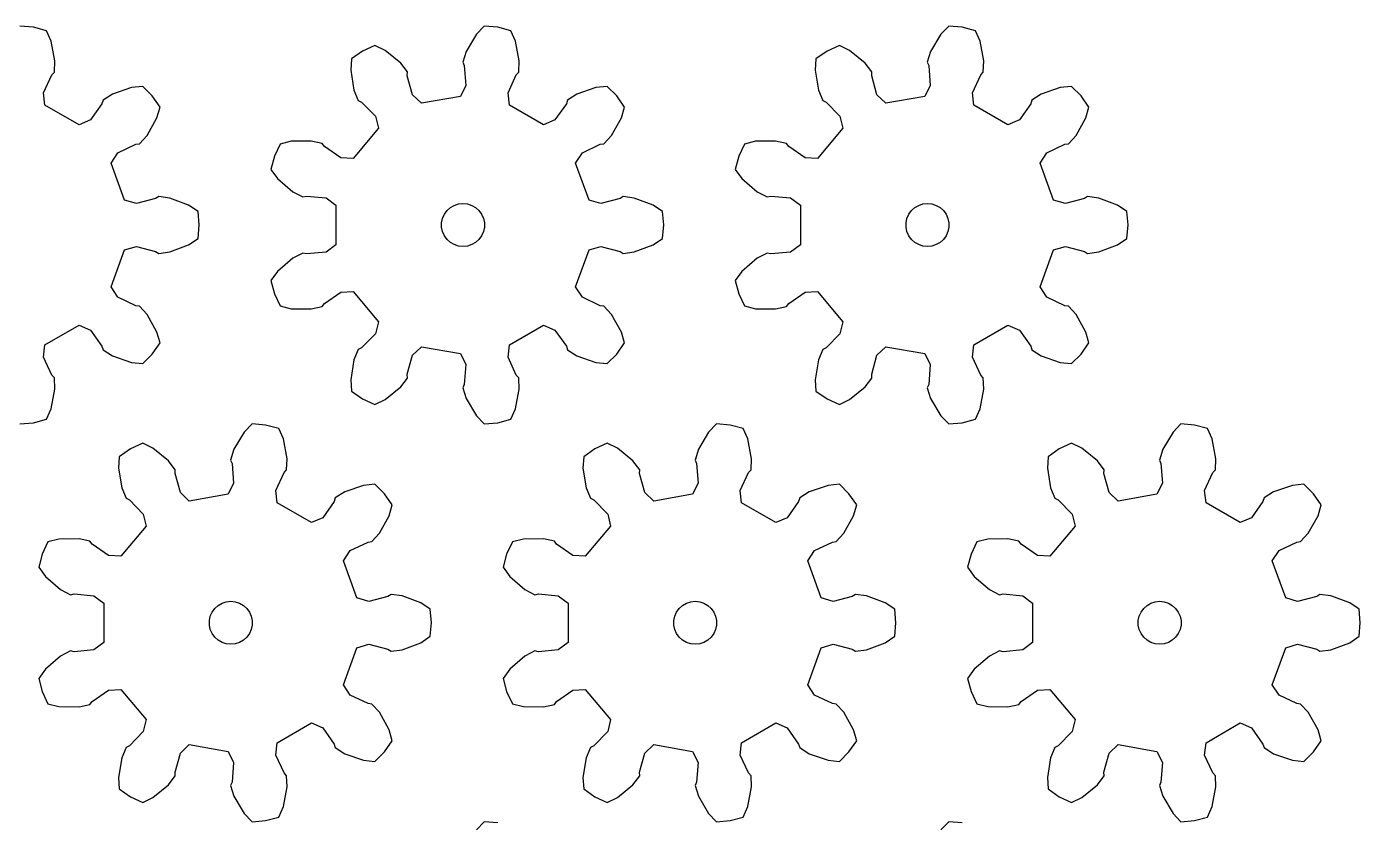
# Model space of a CAD drawing. Extents: x 0 to 189, y 0 to 222.
# Drawn here: x 96.4 to 189.5, y 55.5 to 111 of the extents above; entities that cross this region are included whole.
import ezdxf

# ---------------------------------------------------------------- set-up
doc = ezdxf.new("R2010")
doc.units = 0

msp = doc.modelspace()

# ---------------------------------------------------------------- linework, layer by layer
for p, q in [((96.867, 110.92), (95.924, 111.003)), ((97.782, 110.675), (96.867, 110.92)), ((128.336, 111.003), (127.785, 110.433)), ((129.279, 110.92), (128.336, 111.003)), ((130.193, 110.675), (129.279, 110.92)), ((160.747, 111.003), (160.196, 110.433)), ((161.691, 110.92), (160.747, 111.003)), ((162.605, 110.675), (161.691, 110.92)), ((98.105, 109.952), (97.782, 110.675)), ((98.365, 108.575), (98.105, 109.952)), ((127.785, 110.433), (127.069, 109.229)), ((130.516, 109.952), (130.193, 110.675)), ((130.777, 108.575), (130.516, 109.952)), ((160.196, 110.433), (159.481, 109.229)), ((162.928, 109.952), (162.605, 110.675)), ((163.189, 108.575), (162.928, 109.952)), ((119.844, 109.257), (119.069, 108.714)), ((120.702, 109.657), (119.844, 109.257)), ((121.415, 109.31), (120.702, 109.657)), ((122.499, 108.423), (121.415, 109.31)), ((127.069, 109.229), (126.836, 108.484)), ((152.256, 109.257), (151.48, 108.714)), ((153.114, 109.657), (152.256, 109.257)), ((153.826, 109.31), (153.114, 109.657)), ((154.911, 108.423), (153.826, 109.31)), ((159.481, 109.229), (159.247, 108.484)), ((98.33, 107.795), (98.365, 108.575)), ((119.069, 108.714), (119.012, 107.923)), ((122.973, 107.803), (122.499, 108.423)), ((126.836, 108.484), (126.936, 108.243)), ((126.936, 108.243), (127.048, 106.867)), ((130.742, 107.795), (130.777, 108.575)), ((151.48, 108.714), (151.424, 107.923)), ((155.385, 107.803), (154.911, 108.423)), ((159.247, 108.484), (159.348, 108.243)), ((159.348, 108.243), (159.46, 106.867)), ((163.153, 107.795), (163.189, 108.575)), ((97.577, 106.348), (98.153, 107.603)), ((98.153, 107.603), (98.33, 107.795)), ((119.012, 107.923), (119.238, 106.541)), ((122.961, 107.542), (122.973, 107.803)), ((123.327, 106.21), (122.961, 107.542)), ((129.988, 106.348), (130.565, 107.603)), ((130.565, 107.603), (130.742, 107.795)), ((151.424, 107.923), (151.65, 106.541)), ((155.373, 107.542), (155.385, 107.803)), ((155.738, 106.21), (155.373, 107.542)), ((162.4, 106.348), (162.976, 107.603)), ((162.976, 107.603), (163.153, 107.795)), ((97.675, 105.491), (97.577, 106.348)), ((102.384, 106.255), (101.726, 105.834)), ((103.706, 106.718), (102.384, 106.255)), ((104.495, 106.8), (103.706, 106.718)), ((105.164, 106.13), (104.495, 106.8)), ((105.707, 105.355), (105.164, 106.13)), ((119.238, 106.541), (119.539, 105.82)), ((123.953, 105.617), (123.327, 106.21)), ((127.048, 106.867), (126.663, 106.095)), ((130.087, 105.491), (129.988, 106.348)), ((134.796, 106.255), (134.138, 105.834)), ((136.118, 106.718), (134.796, 106.255)), ((136.906, 106.8), (136.118, 106.718)), ((137.576, 106.13), (136.906, 106.8)), ((138.119, 105.355), (137.576, 106.13)), ((151.65, 106.541), (151.95, 105.82)), ((156.365, 105.617), (155.738, 106.21)), ((159.46, 106.867), (159.074, 106.095)), ((162.498, 105.491), (162.4, 106.348)), ((167.208, 106.255), (166.55, 105.834)), ((168.53, 106.718), (167.208, 106.255)), ((169.318, 106.8), (168.53, 106.718)), ((169.987, 106.13), (169.318, 106.8)), ((170.53, 105.355), (169.987, 106.13)), ((100.058, 104.115), (97.675, 105.491)), ((101.648, 105.585), (100.85, 104.459)), ((101.726, 105.834), (101.648, 105.585)), ((105.489, 104.593), (105.707, 105.355)), ((119.539, 105.82), (119.77, 105.7)), ((119.77, 105.7), (120.741, 104.718)), ((126.663, 106.095), (123.953, 105.617)), ((132.47, 104.115), (130.087, 105.491)), ((134.06, 105.585), (133.261, 104.459)), ((134.138, 105.834), (134.06, 105.585)), ((137.901, 104.593), (138.119, 105.355)), ((151.95, 105.82), (152.182, 105.7)), ((152.182, 105.7), (153.153, 104.718)), ((159.074, 106.095), (156.365, 105.617)), ((164.881, 104.115), (162.498, 105.491)), ((166.472, 105.585), (165.673, 104.459)), ((166.55, 105.834), (166.472, 105.585)), ((170.313, 104.593), (170.53, 105.355)), ((100.85, 104.459), (100.058, 104.115)), ((104.804, 103.371), (105.489, 104.593)), ((120.741, 104.718), (120.942, 103.878)), ((133.261, 104.459), (132.47, 104.115)), ((137.216, 103.371), (137.901, 104.593)), ((153.153, 104.718), (153.354, 103.878)), ((165.673, 104.459), (164.881, 104.115)), ((169.628, 103.371), (170.313, 104.593)), ((104.276, 102.796), (104.804, 103.371)), ((120.942, 103.878), (119.173, 101.771)), ((136.687, 102.796), (137.216, 103.371)), ((153.354, 103.878), (151.585, 101.771)), ((169.099, 102.796), (169.628, 103.371)), ((102.769, 102.172), (104.017, 102.762)), ((104.017, 102.762), (104.276, 102.796)), ((114.086, 102.776), (113.686, 101.918)), ((114.855, 102.968), (114.086, 102.776)), ((116.255, 102.986), (114.855, 102.968)), ((117.018, 102.816), (116.255, 102.986)), ((117.176, 102.608), (117.018, 102.816)), ((118.312, 101.823), (117.176, 102.608)), ((135.18, 102.172), (136.428, 102.762)), ((136.428, 102.762), (136.687, 102.796)), ((146.498, 102.776), (146.098, 101.918)), ((147.266, 102.968), (146.498, 102.776)), ((148.667, 102.986), (147.266, 102.968)), ((149.429, 102.816), (148.667, 102.986)), ((149.588, 102.608), (149.429, 102.816)), ((150.724, 101.823), (149.588, 102.608)), ((167.592, 102.172), (168.84, 102.762)), ((168.84, 102.762), (169.099, 102.796)), ((102.293, 101.452), (102.769, 102.172)), ((103.234, 98.866), (102.293, 101.452)), ((113.686, 101.918), (113.441, 101.003)), ((119.173, 101.771), (118.312, 101.823)), ((134.705, 101.452), (135.18, 102.172)), ((135.646, 98.866), (134.705, 101.452)), ((146.098, 101.918), (145.852, 101.003)), ((151.585, 101.771), (150.724, 101.823)), ((167.116, 101.452), (167.592, 102.172)), ((168.057, 98.866), (167.116, 101.452)), ((113.441, 101.003), (113.906, 100.362)), ((145.852, 101.003), (146.318, 100.362)), ((113.906, 100.362), (114.968, 99.448)), ((146.318, 100.362), (147.379, 99.448)), ((104.061, 98.62), (103.234, 98.866)), ((105.397, 98.97), (104.061, 98.62)), ((105.617, 99.111), (105.397, 98.97)), ((106.392, 99.01), (105.617, 99.111)), ((107.702, 98.515), (106.392, 99.01)), ((114.968, 99.448), (115.661, 99.088)), ((115.661, 99.088), (115.916, 99.145)), ((115.916, 99.145), (117.291, 99.017)), ((117.291, 99.017), (117.984, 98.503)), ((136.473, 98.62), (135.646, 98.866)), ((137.809, 98.97), (136.473, 98.62)), ((138.029, 99.111), (137.809, 98.97)), ((138.803, 99.01), (138.029, 99.111)), ((140.113, 98.515), (138.803, 99.01)), ((147.379, 99.448), (148.073, 99.088)), ((148.073, 99.088), (148.328, 99.145)), ((148.328, 99.145), (149.702, 99.017)), ((149.702, 99.017), (150.396, 98.503)), ((168.884, 98.62), (168.057, 98.866)), ((170.22, 98.97), (168.884, 98.62)), ((170.44, 99.111), (170.22, 98.97)), ((171.215, 99.01), (170.44, 99.111)), ((172.525, 98.515), (171.215, 99.01)), ((108.358, 98.071), (107.702, 98.515)), ((108.441, 97.128), (108.358, 98.071)), ((117.984, 98.503), (117.984, 95.752)), ((125.42, 97.591), (125.548, 97.878)), ((125.548, 97.878), (125.732, 98.131)), ((125.732, 98.131), (125.965, 98.341)), ((125.965, 98.341), (126.237, 98.498)), ((126.237, 98.498), (126.535, 98.595)), ((126.535, 98.595), (126.847, 98.628)), ((126.847, 98.628), (127.159, 98.595)), ((127.159, 98.595), (127.457, 98.498)), ((127.457, 98.498), (127.729, 98.341)), ((127.729, 98.341), (127.962, 98.131)), ((127.962, 98.131), (128.146, 97.878)), ((128.146, 97.878), (128.273, 97.591)), ((140.77, 98.071), (140.113, 98.515)), ((140.852, 97.128), (140.77, 98.071)), ((150.396, 98.503), (150.396, 95.752)), ((157.832, 97.591), (157.959, 97.878)), ((157.959, 97.878), (158.144, 98.131)), ((158.144, 98.131), (158.377, 98.341)), ((158.377, 98.341), (158.648, 98.498)), ((158.648, 98.498), (158.947, 98.595)), ((158.947, 98.595), (159.259, 98.628)), ((159.259, 98.628), (159.57, 98.595)), ((159.57, 98.595), (159.869, 98.498)), ((159.869, 98.498), (160.14, 98.341)), ((160.14, 98.341), (160.373, 98.131)), ((160.373, 98.131), (160.558, 97.878)), ((160.558, 97.878), (160.685, 97.591)), ((173.182, 98.071), (172.525, 98.515)), ((173.264, 97.128), (173.182, 98.071)), ((108.358, 96.184), (108.441, 97.128)), ((125.355, 97.284), (125.42, 97.591)), ((125.355, 96.971), (125.355, 97.284)), ((125.42, 96.664), (125.355, 96.971)), ((128.273, 97.591), (128.339, 97.284)), ((128.339, 96.971), (128.273, 96.664)), ((128.339, 97.284), (128.339, 96.971)), ((140.77, 96.184), (140.852, 97.128)), ((157.767, 97.284), (157.832, 97.591)), ((157.767, 96.971), (157.767, 97.284)), ((157.832, 96.664), (157.767, 96.971)), ((160.685, 97.591), (160.75, 97.284)), ((160.75, 96.971), (160.685, 96.664)), ((160.75, 97.284), (160.75, 96.971)), ((173.182, 96.184), (173.264, 97.128)), ((107.702, 95.741), (108.358, 96.184)), ((125.548, 96.378), (125.42, 96.664)), ((125.732, 96.124), (125.548, 96.378)), ((125.965, 95.914), (125.732, 96.124)), ((126.237, 95.757), (125.965, 95.914)), ((127.729, 95.914), (127.457, 95.757)), ((127.962, 96.124), (127.729, 95.914)), ((128.146, 96.378), (127.962, 96.124)), ((128.273, 96.664), (128.146, 96.378)), ((140.113, 95.741), (140.77, 96.184)), ((157.959, 96.378), (157.832, 96.664)), ((158.144, 96.124), (157.959, 96.378)), ((158.377, 95.914), (158.144, 96.124)), ((158.648, 95.757), (158.377, 95.914)), ((160.14, 95.914), (159.869, 95.757)), ((160.373, 96.124), (160.14, 95.914)), ((160.558, 96.378), (160.373, 96.124)), ((160.685, 96.664), (160.558, 96.378)), ((172.525, 95.741), (173.182, 96.184)), ((102.293, 92.804), (103.234, 95.389)), ((103.234, 95.389), (104.061, 95.635)), ((104.061, 95.635), (105.397, 95.285)), ((105.397, 95.285), (105.617, 95.144)), ((105.617, 95.144), (106.392, 95.245)), ((106.392, 95.245), (107.702, 95.741)), ((115.661, 95.167), (114.968, 94.807)), ((115.916, 95.11), (115.661, 95.167)), ((117.291, 95.238), (115.916, 95.11)), ((117.984, 95.752), (117.291, 95.238)), ((126.535, 95.66), (126.237, 95.757)), ((126.847, 95.628), (126.535, 95.66)), ((127.159, 95.66), (126.847, 95.628)), ((127.457, 95.757), (127.159, 95.66)), ((134.705, 92.804), (135.646, 95.389)), ((135.646, 95.389), (136.473, 95.635)), ((136.473, 95.635), (137.809, 95.285)), ((137.809, 95.285), (138.029, 95.144)), ((138.029, 95.144), (138.803, 95.245)), ((138.803, 95.245), (140.113, 95.741)), ((148.073, 95.167), (147.379, 94.807)), ((148.328, 95.11), (148.073, 95.167)), ((149.702, 95.238), (148.328, 95.11)), ((150.396, 95.752), (149.702, 95.238)), ((158.947, 95.66), (158.648, 95.757)), ((159.259, 95.628), (158.947, 95.66)), ((159.57, 95.66), (159.259, 95.628)), ((159.869, 95.757), (159.57, 95.66)), ((167.116, 92.804), (168.057, 95.389)), ((168.057, 95.389), (168.884, 95.635)), ((168.884, 95.635), (170.22, 95.285)), ((170.22, 95.285), (170.44, 95.144)), ((170.44, 95.144), (171.215, 95.245)), ((171.215, 95.245), (172.525, 95.741)), ((114.968, 94.807), (113.906, 93.894)), ((147.379, 94.807), (146.318, 93.894)), ((113.906, 93.894), (113.441, 93.252)), ((113.441, 93.252), (113.686, 92.337)), ((146.318, 93.894), (145.852, 93.252)), ((145.852, 93.252), (146.098, 92.337)), ((102.769, 92.084), (102.293, 92.804)), ((113.686, 92.337), (114.086, 91.479)), ((117.176, 91.647), (118.312, 92.433)), ((118.312, 92.433), (119.173, 92.485)), ((119.173, 92.485), (120.942, 90.377)), ((135.18, 92.084), (134.705, 92.804)), ((146.098, 92.337), (146.498, 91.479)), ((149.588, 91.647), (150.724, 92.433)), ((150.724, 92.433), (151.585, 92.485)), ((151.585, 92.485), (153.354, 90.377)), ((167.592, 92.084), (167.116, 92.804)), ((104.017, 91.493), (102.769, 92.084)), ((104.276, 91.459), (104.017, 91.493)), ((104.804, 90.884), (104.276, 91.459)), ((114.086, 91.479), (114.855, 91.287)), ((114.855, 91.287), (116.255, 91.269)), ((116.255, 91.269), (117.018, 91.44)), ((117.018, 91.44), (117.176, 91.647)), ((136.428, 91.493), (135.18, 92.084)), ((136.687, 91.459), (136.428, 91.493)), ((137.216, 90.884), (136.687, 91.459)), ((146.498, 91.479), (147.266, 91.287)), ((147.266, 91.287), (148.667, 91.269)), ((148.667, 91.269), (149.429, 91.44)), ((149.429, 91.44), (149.588, 91.647)), ((168.84, 91.493), (167.592, 92.084)), ((169.099, 91.459), (168.84, 91.493)), ((169.628, 90.884), (169.099, 91.459)), ((105.489, 89.663), (104.804, 90.884)), ((120.942, 90.377), (120.741, 89.538)), ((137.901, 89.663), (137.216, 90.884)), ((153.354, 90.377), (153.153, 89.538)), ((170.313, 89.663), (169.628, 90.884)), ((97.675, 88.764), (100.058, 90.14)), ((100.058, 90.14), (100.85, 89.797)), ((100.85, 89.797), (101.648, 88.67)), ((105.707, 88.9), (105.489, 89.663)), ((120.741, 89.538), (119.77, 88.556)), ((130.087, 88.764), (132.47, 90.14)), ((132.47, 90.14), (133.261, 89.797)), ((133.261, 89.797), (134.06, 88.67)), ((138.119, 88.9), (137.901, 89.663)), ((153.153, 89.538), (152.182, 88.556)), ((162.498, 88.764), (164.881, 90.14)), ((164.881, 90.14), (165.673, 89.797)), ((165.673, 89.797), (166.472, 88.67)), ((170.53, 88.9), (170.313, 89.663)), ((97.577, 87.907), (97.675, 88.764)), ((101.648, 88.67), (101.726, 88.421)), ((101.726, 88.421), (102.384, 88)), ((105.164, 88.125), (105.707, 88.9)), ((119.539, 88.435), (119.238, 87.714)), ((119.77, 88.556), (119.539, 88.435)), ((123.327, 88.045), (123.953, 88.638)), ((123.953, 88.638), (126.663, 88.161)), ((129.988, 87.907), (130.087, 88.764)), ((134.06, 88.67), (134.138, 88.421)), ((134.138, 88.421), (134.796, 88)), ((137.576, 88.125), (138.119, 88.9)), ((151.95, 88.435), (151.65, 87.714)), ((152.182, 88.556), (151.95, 88.435)), ((155.738, 88.045), (156.365, 88.638)), ((156.365, 88.638), (159.074, 88.161)), ((162.4, 87.907), (162.498, 88.764)), ((166.472, 88.67), (166.55, 88.421)), ((166.55, 88.421), (167.208, 88)), ((169.987, 88.125), (170.53, 88.9)), ((98.153, 86.652), (97.577, 87.907)), ((102.384, 88), (103.706, 87.538)), ((103.706, 87.538), (104.495, 87.456)), ((104.495, 87.456), (105.164, 88.125)), ((119.238, 87.714), (119.012, 86.332)), ((122.961, 86.713), (123.327, 88.045)), ((126.663, 88.161), (127.048, 87.389)), ((130.565, 86.652), (129.988, 87.907)), ((134.796, 88), (136.118, 87.538)), ((136.118, 87.538), (136.906, 87.456)), ((136.906, 87.456), (137.576, 88.125)), ((151.65, 87.714), (151.424, 86.332)), ((155.373, 86.713), (155.738, 88.045)), ((159.074, 88.161), (159.46, 87.389)), ((162.976, 86.652), (162.4, 87.907)), ((167.208, 88), (168.53, 87.538)), ((168.53, 87.538), (169.318, 87.456)), ((169.318, 87.456), (169.987, 88.125)), ((98.33, 86.46), (98.153, 86.652)), ((122.973, 86.452), (122.961, 86.713)), ((127.048, 87.389), (126.936, 86.012)), ((130.742, 86.46), (130.565, 86.652)), ((155.385, 86.452), (155.373, 86.713)), ((159.46, 87.389), (159.348, 86.012)), ((163.153, 86.46), (162.976, 86.652)), ((98.105, 84.304), (98.365, 85.68)), ((98.365, 85.68), (98.33, 86.46)), ((119.012, 86.332), (119.069, 85.541)), ((121.415, 84.945), (122.499, 85.832)), ((122.499, 85.832), (122.973, 86.452)), ((126.936, 86.012), (126.836, 85.771)), ((126.836, 85.771), (127.069, 85.026)), ((130.516, 84.304), (130.777, 85.68)), ((130.777, 85.68), (130.742, 86.46)), ((151.424, 86.332), (151.48, 85.541)), ((153.826, 84.945), (154.911, 85.832)), ((154.911, 85.832), (155.385, 86.452)), ((159.348, 86.012), (159.247, 85.771)), ((159.247, 85.771), (159.481, 85.026)), ((162.928, 84.304), (163.189, 85.68)), ((163.189, 85.68), (163.153, 86.46)), ((119.069, 85.541), (119.844, 84.998)), ((119.844, 84.998), (120.702, 84.598)), ((120.702, 84.598), (121.415, 84.945)), ((127.069, 85.026), (127.785, 83.822)), ((151.48, 85.541), (152.256, 84.998)), ((152.256, 84.998), (153.114, 84.598)), ((153.114, 84.598), (153.826, 84.945)), ((159.481, 85.026), (160.196, 83.822)), ((97.782, 83.58), (98.105, 84.304)), ((127.785, 83.822), (128.336, 83.252)), ((130.193, 83.58), (130.516, 84.304)), ((160.196, 83.822), (160.747, 83.252)), ((162.605, 83.58), (162.928, 84.304)), ((95.924, 83.252), (96.867, 83.335)), ((96.867, 83.335), (97.782, 83.58)), ((112.13, 83.252), (111.579, 82.683)), ((113.073, 83.17), (112.13, 83.252)), ((113.988, 82.925), (113.073, 83.17)), ((114.311, 82.201), (113.988, 82.925)), ((128.336, 83.252), (129.279, 83.335)), ((129.279, 83.335), (130.193, 83.58)), ((144.542, 83.252), (143.99, 82.683)), ((145.485, 83.17), (144.542, 83.252)), ((146.399, 82.925), (145.485, 83.17)), ((146.722, 82.201), (146.399, 82.925)), ((160.747, 83.252), (161.691, 83.335)), ((161.691, 83.335), (162.605, 83.58)), ((176.953, 83.252), (176.402, 82.683)), ((177.896, 83.17), (176.953, 83.252)), ((178.811, 82.925), (177.896, 83.17)), ((179.134, 82.201), (178.811, 82.925)), ((104.496, 81.906), (103.638, 81.506)), ((105.209, 81.559), (104.496, 81.906)), ((111.579, 82.683), (110.863, 81.479)), ((114.571, 80.825), (114.311, 82.201)), ((136.908, 81.906), (136.05, 81.506)), ((137.621, 81.559), (136.908, 81.906)), ((143.99, 82.683), (143.275, 81.479)), ((146.983, 80.825), (146.722, 82.201)), ((169.32, 81.906), (168.462, 81.506)), ((170.032, 81.559), (169.32, 81.906)), ((176.402, 82.683), (175.687, 81.479)), ((179.395, 80.825), (179.134, 82.201)), ((103.638, 81.506), (102.863, 80.963)), ((106.293, 80.673), (105.209, 81.559)), ((110.863, 81.479), (110.63, 80.733)), ((136.05, 81.506), (135.274, 80.963)), ((138.705, 80.673), (137.621, 81.559)), ((143.275, 81.479), (143.041, 80.733)), ((168.462, 81.506), (167.686, 80.963)), ((171.117, 80.673), (170.032, 81.559)), ((175.687, 81.479), (175.453, 80.733)), ((102.863, 80.963), (102.807, 80.172)), ((102.807, 80.172), (103.032, 78.79)), ((106.768, 80.052), (106.293, 80.673)), ((106.756, 79.791), (106.768, 80.052)), ((110.63, 80.733), (110.73, 80.492)), ((110.73, 80.492), (110.842, 79.116)), ((114.359, 79.852), (114.536, 80.044)), ((114.536, 80.044), (114.571, 80.825)), ((135.274, 80.963), (135.218, 80.172)), ((135.218, 80.172), (135.444, 78.79)), ((139.179, 80.052), (138.705, 80.673)), ((139.167, 79.791), (139.179, 80.052)), ((143.041, 80.733), (143.142, 80.492)), ((143.142, 80.492), (143.254, 79.116)), ((146.771, 79.852), (146.947, 80.044)), ((146.947, 80.044), (146.983, 80.825)), ((167.686, 80.963), (167.63, 80.172)), ((167.63, 80.172), (167.856, 78.79)), ((171.591, 80.052), (171.117, 80.673)), ((171.579, 79.791), (171.591, 80.052)), ((175.453, 80.733), (175.553, 80.492)), ((175.553, 80.492), (175.666, 79.116)), ((179.182, 79.852), (179.359, 80.044)), ((179.359, 80.044), (179.395, 80.825)), ((107.121, 78.46), (106.756, 79.791)), ((110.842, 79.116), (110.457, 78.344)), ((113.783, 78.597), (114.359, 79.852)), ((139.532, 78.46), (139.167, 79.791)), ((143.254, 79.116), (142.869, 78.344)), ((146.194, 78.597), (146.771, 79.852)), ((171.944, 78.46), (171.579, 79.791)), ((175.666, 79.116), (175.28, 78.344)), ((178.606, 78.597), (179.182, 79.852)), ((103.032, 78.79), (103.333, 78.069)), ((107.747, 77.866), (107.121, 78.46)), ((110.457, 78.344), (107.747, 77.866)), ((113.881, 77.74), (113.783, 78.597)), ((118.59, 78.504), (117.932, 78.084)), ((119.912, 78.967), (118.59, 78.504)), ((120.701, 79.049), (119.912, 78.967)), ((121.37, 78.38), (120.701, 79.049)), ((121.913, 77.604), (121.37, 78.38)), ((135.444, 78.79), (135.744, 78.069)), ((140.159, 77.866), (139.532, 78.46)), ((142.869, 78.344), (140.159, 77.866)), ((146.293, 77.74), (146.194, 78.597)), ((151.002, 78.504), (150.344, 78.084)), ((152.324, 78.967), (151.002, 78.504)), ((153.112, 79.049), (152.324, 78.967)), ((153.782, 78.38), (153.112, 79.049)), ((154.325, 77.604), (153.782, 78.38)), ((167.856, 78.79), (168.156, 78.069)), ((172.571, 77.866), (171.944, 78.46)), ((175.28, 78.344), (172.571, 77.866)), ((178.704, 77.74), (178.606, 78.597)), ((183.413, 78.504), (182.755, 78.084)), ((184.735, 78.967), (183.413, 78.504)), ((185.524, 79.049), (184.735, 78.967)), ((186.193, 78.38), (185.524, 79.049)), ((186.736, 77.604), (186.193, 78.38)), ((103.333, 78.069), (103.564, 77.949)), ((103.564, 77.949), (104.535, 76.967)), ((116.264, 76.364), (113.881, 77.74)), ((117.854, 77.834), (117.055, 76.708)), ((117.932, 78.084), (117.854, 77.834)), ((121.695, 76.842), (121.913, 77.604)), ((135.744, 78.069), (135.976, 77.949)), ((135.976, 77.949), (136.947, 76.967)), ((148.675, 76.364), (146.293, 77.74)), ((150.266, 77.834), (149.467, 76.708)), ((150.344, 78.084), (150.266, 77.834)), ((154.107, 76.842), (154.325, 77.604)), ((168.156, 78.069), (168.388, 77.949)), ((168.388, 77.949), (169.359, 76.967)), ((181.087, 76.364), (178.704, 77.74)), ((182.677, 77.834), (181.879, 76.708)), ((182.755, 78.084), (182.677, 77.834)), ((186.519, 76.842), (186.736, 77.604)), ((104.535, 76.967), (104.736, 76.128)), ((117.055, 76.708), (116.264, 76.364)), ((121.01, 75.62), (121.695, 76.842)), ((136.947, 76.967), (137.148, 76.128)), ((149.467, 76.708), (148.675, 76.364)), ((153.422, 75.62), (154.107, 76.842)), ((169.359, 76.967), (169.559, 76.128)), ((181.879, 76.708), (181.087, 76.364)), ((185.834, 75.62), (186.519, 76.842)), ((104.736, 76.128), (102.968, 74.02)), ((120.481, 75.045), (121.01, 75.62)), ((137.148, 76.128), (135.379, 74.02)), ((152.893, 75.045), (153.422, 75.62)), ((169.559, 76.128), (167.791, 74.02)), ((185.305, 75.045), (185.834, 75.62)), ((97.88, 75.025), (97.48, 74.167)), ((98.649, 75.218), (97.88, 75.025)), ((100.05, 75.235), (98.649, 75.218)), ((100.812, 75.065), (100.05, 75.235)), ((100.97, 74.857), (100.812, 75.065)), ((102.106, 74.072), (100.97, 74.857)), ((118.974, 74.421), (120.223, 75.012)), ((120.223, 75.012), (120.481, 75.045)), ((130.292, 75.025), (129.892, 74.167)), ((131.061, 75.218), (130.292, 75.025)), ((132.461, 75.235), (131.061, 75.218)), ((133.223, 75.065), (132.461, 75.235)), ((133.382, 74.857), (133.223, 75.065)), ((134.518, 74.072), (133.382, 74.857)), ((151.386, 74.421), (152.634, 75.012)), ((152.634, 75.012), (152.893, 75.045)), ((162.703, 75.025), (162.303, 74.167)), ((163.472, 75.218), (162.703, 75.025)), ((164.873, 75.235), (163.472, 75.218)), ((165.635, 75.065), (164.873, 75.235)), ((165.794, 74.857), (165.635, 75.065)), ((166.929, 74.072), (165.794, 74.857)), ((183.798, 74.421), (185.046, 75.012)), ((185.046, 75.012), (185.305, 75.045)), ((97.48, 74.167), (97.235, 73.253)), ((102.968, 74.02), (102.106, 74.072)), ((118.499, 73.701), (118.974, 74.421)), ((119.44, 71.115), (118.499, 73.701)), ((129.892, 74.167), (129.647, 73.253)), ((135.379, 74.02), (134.518, 74.072)), ((150.91, 73.701), (151.386, 74.421)), ((151.851, 71.115), (150.91, 73.701)), ((162.303, 74.167), (162.058, 73.253)), ((167.791, 74.02), (166.929, 74.072)), ((183.322, 73.701), (183.798, 74.421)), ((184.263, 71.115), (183.322, 73.701)), ((97.235, 73.253), (97.7, 72.611)), ((97.7, 72.611), (98.762, 71.697)), ((129.647, 73.253), (130.112, 72.611)), ((130.112, 72.611), (131.173, 71.697)), ((162.058, 73.253), (162.524, 72.611)), ((162.524, 72.611), (163.585, 71.697)), ((98.762, 71.697), (99.455, 71.338)), ((131.173, 71.697), (131.867, 71.338)), ((163.585, 71.697), (164.279, 71.338)), ((99.455, 71.338), (99.71, 71.395)), ((99.71, 71.395), (101.085, 71.266)), ((101.085, 71.266), (101.778, 70.753)), ((101.778, 70.753), (101.778, 68.001)), ((109.759, 70.59), (110.031, 70.747)), ((110.031, 70.747), (110.329, 70.844)), ((110.329, 70.844), (110.641, 70.877)), ((110.641, 70.877), (110.953, 70.844)), ((110.953, 70.844), (111.251, 70.747)), ((111.251, 70.747), (111.523, 70.59)), ((120.267, 70.87), (119.44, 71.115)), ((121.603, 71.219), (120.267, 70.87)), ((121.823, 71.36), (121.603, 71.219)), ((122.597, 71.26), (121.823, 71.36)), ((123.907, 70.764), (122.597, 71.26)), ((124.564, 70.32), (123.907, 70.764)), ((131.867, 71.338), (132.122, 71.395)), ((132.122, 71.395), (133.497, 71.266)), ((133.497, 71.266), (134.19, 70.753)), ((134.19, 70.753), (134.19, 68.001)), ((142.171, 70.59), (142.443, 70.747)), ((142.443, 70.747), (142.741, 70.844)), ((142.741, 70.844), (143.053, 70.877)), ((143.053, 70.877), (143.365, 70.844)), ((143.365, 70.844), (143.663, 70.747)), ((143.663, 70.747), (143.934, 70.59)), ((152.679, 70.87), (151.851, 71.115)), ((154.015, 71.219), (152.679, 70.87)), ((154.234, 71.36), (154.015, 71.219)), ((155.009, 71.26), (154.234, 71.36)), ((156.319, 70.764), (155.009, 71.26)), ((156.976, 70.32), (156.319, 70.764)), ((164.279, 71.338), (164.533, 71.395)), ((164.533, 71.395), (165.908, 71.266)), ((165.908, 71.266), (166.602, 70.753)), ((166.602, 70.753), (166.602, 68.001)), ((174.583, 70.59), (174.854, 70.747)), ((174.854, 70.747), (175.152, 70.844)), ((175.152, 70.844), (175.464, 70.877)), ((175.464, 70.877), (175.776, 70.844)), ((175.776, 70.844), (176.074, 70.747)), ((176.074, 70.747), (176.346, 70.59)), ((185.09, 70.87), (184.263, 71.115)), ((186.426, 71.219), (185.09, 70.87)), ((186.646, 71.36), (186.426, 71.219)), ((187.421, 71.26), (186.646, 71.36)), ((188.731, 70.764), (187.421, 71.26)), ((189.387, 70.32), (188.731, 70.764)), ((109.149, 69.534), (109.214, 69.84)), ((109.214, 69.84), (109.342, 70.127)), ((109.342, 70.127), (109.526, 70.381)), ((109.526, 70.381), (109.759, 70.59)), ((111.523, 70.59), (111.756, 70.381)), ((111.756, 70.381), (111.94, 70.127)), ((111.94, 70.127), (112.068, 69.84)), ((112.068, 69.84), (112.133, 69.534)), ((124.647, 69.377), (124.564, 70.32)), ((141.561, 69.534), (141.626, 69.84)), ((141.626, 69.84), (141.754, 70.127)), ((141.754, 70.127), (141.938, 70.381)), ((141.938, 70.381), (142.171, 70.59)), ((143.934, 70.59), (144.167, 70.381)), ((144.167, 70.381), (144.352, 70.127)), ((144.352, 70.127), (144.479, 69.84)), ((144.479, 69.84), (144.544, 69.534)), ((157.058, 69.377), (156.976, 70.32)), ((173.973, 69.534), (174.038, 69.84)), ((174.038, 69.84), (174.165, 70.127)), ((174.165, 70.127), (174.35, 70.381)), ((174.35, 70.381), (174.583, 70.59)), ((176.346, 70.59), (176.579, 70.381)), ((176.579, 70.381), (176.763, 70.127)), ((176.763, 70.127), (176.891, 69.84)), ((176.891, 69.84), (176.956, 69.534)), ((189.47, 69.377), (189.387, 70.32)), ((109.149, 69.22), (109.149, 69.534)), ((109.214, 68.913), (109.149, 69.22)), ((109.342, 68.627), (109.214, 68.913)), ((112.068, 68.913), (111.94, 68.627)), ((112.133, 69.22), (112.068, 68.913)), ((112.133, 69.534), (112.133, 69.22)), ((124.564, 68.434), (124.647, 69.377)), ((141.561, 69.22), (141.561, 69.534)), ((141.626, 68.913), (141.561, 69.22)), ((141.754, 68.627), (141.626, 68.913)), ((144.479, 68.913), (144.352, 68.627)), ((144.544, 69.22), (144.479, 68.913)), ((144.544, 69.534), (144.544, 69.22)), ((156.976, 68.434), (157.058, 69.377)), ((173.973, 69.22), (173.973, 69.534)), ((174.038, 68.913), (173.973, 69.22)), ((174.165, 68.627), (174.038, 68.913)), ((176.891, 68.913), (176.763, 68.627)), ((176.956, 69.22), (176.891, 68.913)), ((176.956, 69.534), (176.956, 69.22)), ((189.387, 68.434), (189.47, 69.377)), ((101.778, 68.001), (101.085, 67.487)), ((109.526, 68.373), (109.342, 68.627)), ((109.759, 68.163), (109.526, 68.373)), ((110.031, 68.007), (109.759, 68.163)), ((110.329, 67.91), (110.031, 68.007)), ((111.251, 68.007), (110.953, 67.91)), ((111.523, 68.163), (111.251, 68.007)), ((111.756, 68.373), (111.523, 68.163)), ((111.94, 68.627), (111.756, 68.373)), ((122.597, 67.494), (123.907, 67.99)), ((123.907, 67.99), (124.564, 68.434)), ((134.19, 68.001), (133.497, 67.487)), ((141.938, 68.373), (141.754, 68.627)), ((142.171, 68.163), (141.938, 68.373)), ((142.443, 68.007), (142.171, 68.163)), ((142.741, 67.91), (142.443, 68.007)), ((143.663, 68.007), (143.365, 67.91)), ((143.934, 68.163), (143.663, 68.007)), ((144.167, 68.373), (143.934, 68.163)), ((144.352, 68.627), (144.167, 68.373)), ((155.009, 67.494), (156.319, 67.99)), ((156.319, 67.99), (156.976, 68.434)), ((166.602, 68.001), (165.908, 67.487)), ((174.35, 68.373), (174.165, 68.627)), ((174.583, 68.163), (174.35, 68.373)), ((174.854, 68.007), (174.583, 68.163)), ((175.152, 67.91), (174.854, 68.007)), ((176.074, 68.007), (175.776, 67.91)), ((176.346, 68.163), (176.074, 68.007)), ((176.579, 68.373), (176.346, 68.163)), ((176.763, 68.627), (176.579, 68.373)), ((187.421, 67.494), (188.731, 67.99)), ((188.731, 67.99), (189.387, 68.434)), ((98.762, 67.057), (97.7, 66.143)), ((99.455, 67.416), (98.762, 67.057)), ((99.71, 67.359), (99.455, 67.416)), ((101.085, 67.487), (99.71, 67.359)), ((110.641, 67.877), (110.329, 67.91)), ((110.953, 67.91), (110.641, 67.877)), ((118.499, 65.053), (119.44, 67.638)), ((119.44, 67.638), (120.267, 67.884)), ((120.267, 67.884), (121.603, 67.534)), ((121.603, 67.534), (121.823, 67.394)), ((121.823, 67.394), (122.597, 67.494)), ((131.173, 67.057), (130.112, 66.143)), ((131.867, 67.416), (131.173, 67.057)), ((132.122, 67.359), (131.867, 67.416)), ((133.497, 67.487), (132.122, 67.359)), ((143.053, 67.877), (142.741, 67.91)), ((143.365, 67.91), (143.053, 67.877)), ((150.91, 65.053), (151.851, 67.638)), ((151.851, 67.638), (152.679, 67.884)), ((152.679, 67.884), (154.015, 67.534)), ((154.015, 67.534), (154.234, 67.394)), ((154.234, 67.394), (155.009, 67.494)), ((163.585, 67.057), (162.524, 66.143)), ((164.279, 67.416), (163.585, 67.057)), ((164.533, 67.359), (164.279, 67.416)), ((165.908, 67.487), (164.533, 67.359)), ((175.464, 67.877), (175.152, 67.91)), ((175.776, 67.91), (175.464, 67.877)), ((183.322, 65.053), (184.263, 67.638)), ((184.263, 67.638), (185.09, 67.884)), ((185.09, 67.884), (186.426, 67.534)), ((186.426, 67.534), (186.646, 67.394)), ((186.646, 67.394), (187.421, 67.494)), ((97.7, 66.143), (97.235, 65.501)), ((130.112, 66.143), (129.647, 65.501)), ((162.524, 66.143), (162.058, 65.501)), ((97.235, 65.501), (97.48, 64.587)), ((129.647, 65.501), (129.892, 64.587)), ((162.058, 65.501), (162.303, 64.587)), ((97.48, 64.587), (97.88, 63.729)), ((100.97, 63.896), (102.106, 64.682)), ((102.106, 64.682), (102.968, 64.734)), ((102.968, 64.734), (104.736, 62.626)), ((118.974, 64.333), (118.499, 65.053)), ((120.223, 63.742), (118.974, 64.333)), ((129.892, 64.587), (130.292, 63.729)), ((133.382, 63.896), (134.518, 64.682)), ((134.518, 64.682), (135.379, 64.734)), ((135.379, 64.734), (137.148, 62.626)), ((151.386, 64.333), (150.91, 65.053)), ((152.634, 63.742), (151.386, 64.333)), ((162.303, 64.587), (162.703, 63.729)), ((165.794, 63.896), (166.929, 64.682)), ((166.929, 64.682), (167.791, 64.734)), ((167.791, 64.734), (169.559, 62.626)), ((183.798, 64.333), (183.322, 65.053)), ((185.046, 63.742), (183.798, 64.333)), ((97.88, 63.729), (98.649, 63.536)), ((98.649, 63.536), (100.05, 63.518)), ((100.05, 63.518), (100.812, 63.689)), ((100.812, 63.689), (100.97, 63.896)), ((120.481, 63.708), (120.223, 63.742)), ((121.01, 63.134), (120.481, 63.708)), ((130.292, 63.729), (131.061, 63.536)), ((131.061, 63.536), (132.461, 63.518)), ((132.461, 63.518), (133.223, 63.689)), ((133.223, 63.689), (133.382, 63.896)), ((152.893, 63.708), (152.634, 63.742)), ((153.422, 63.134), (152.893, 63.708)), ((162.703, 63.729), (163.472, 63.536)), ((163.472, 63.536), (164.873, 63.518)), ((164.873, 63.518), (165.635, 63.689)), ((165.635, 63.689), (165.794, 63.896)), ((185.305, 63.708), (185.046, 63.742)), ((185.834, 63.134), (185.305, 63.708)), ((104.736, 62.626), (104.535, 61.787)), ((113.881, 61.014), (116.264, 62.389)), ((116.264, 62.389), (117.055, 62.046)), ((121.695, 61.912), (121.01, 63.134)), ((137.148, 62.626), (136.947, 61.787)), ((146.293, 61.014), (148.675, 62.389)), ((148.675, 62.389), (149.467, 62.046)), ((154.107, 61.912), (153.422, 63.134)), ((169.559, 62.626), (169.359, 61.787)), ((178.704, 61.014), (181.087, 62.389)), ((181.087, 62.389), (181.879, 62.046)), ((186.519, 61.912), (185.834, 63.134)), ((104.535, 61.787), (103.564, 60.805)), ((117.055, 62.046), (117.854, 60.919)), ((121.913, 61.15), (121.695, 61.912)), ((136.947, 61.787), (135.976, 60.805)), ((149.467, 62.046), (150.266, 60.919)), ((154.325, 61.15), (154.107, 61.912)), ((169.359, 61.787), (168.388, 60.805)), ((181.879, 62.046), (182.677, 60.919)), ((186.736, 61.15), (186.519, 61.912)), ((103.333, 60.685), (103.032, 59.964)), ((103.564, 60.805), (103.333, 60.685)), ((107.121, 60.294), (107.747, 60.888)), ((107.747, 60.888), (110.457, 60.41)), ((113.783, 60.156), (113.881, 61.014)), ((117.854, 60.919), (117.932, 60.67)), ((117.932, 60.67), (118.59, 60.249)), ((121.37, 60.374), (121.913, 61.15)), ((135.744, 60.685), (135.444, 59.964)), ((135.976, 60.805), (135.744, 60.685)), ((139.532, 60.294), (140.159, 60.888)), ((140.159, 60.888), (142.869, 60.41)), ((146.194, 60.156), (146.293, 61.014)), ((150.266, 60.919), (150.344, 60.67)), ((150.344, 60.67), (151.002, 60.249)), ((153.782, 60.374), (154.325, 61.15)), ((168.156, 60.685), (167.856, 59.964)), ((168.388, 60.805), (168.156, 60.685)), ((171.944, 60.294), (172.571, 60.888)), ((172.571, 60.888), (175.28, 60.41)), ((178.606, 60.156), (178.704, 61.014)), ((182.677, 60.919), (182.755, 60.67)), ((182.755, 60.67), (183.413, 60.249)), ((186.193, 60.374), (186.736, 61.15)), ((103.032, 59.964), (102.807, 58.581)), ((106.756, 58.962), (107.121, 60.294)), ((110.457, 60.41), (110.842, 59.638)), ((110.842, 59.638), (110.73, 58.262)), ((114.359, 58.901), (113.783, 60.156)), ((118.59, 60.249), (119.912, 59.787)), ((119.912, 59.787), (120.701, 59.705)), ((120.701, 59.705), (121.37, 60.374)), ((135.444, 59.964), (135.218, 58.581)), ((139.167, 58.962), (139.532, 60.294)), ((142.869, 60.41), (143.254, 59.638)), ((143.254, 59.638), (143.142, 58.262)), ((146.771, 58.901), (146.194, 60.156)), ((151.002, 60.249), (152.324, 59.787)), ((152.324, 59.787), (153.112, 59.705)), ((153.112, 59.705), (153.782, 60.374)), ((167.856, 59.964), (167.63, 58.581)), ((171.579, 58.962), (171.944, 60.294)), ((175.28, 60.41), (175.666, 59.638)), ((175.666, 59.638), (175.553, 58.262)), ((179.182, 58.901), (178.606, 60.156)), ((183.413, 60.249), (184.735, 59.787)), ((184.735, 59.787), (185.524, 59.705)), ((185.524, 59.705), (186.193, 60.374)), ((106.293, 58.081), (106.768, 58.702)), ((106.768, 58.702), (106.756, 58.962)), ((114.536, 58.709), (114.359, 58.901)), ((114.571, 57.929), (114.536, 58.709)), ((138.705, 58.081), (139.179, 58.702)), ((139.179, 58.702), (139.167, 58.962)), ((146.947, 58.709), (146.771, 58.901)), ((146.983, 57.929), (146.947, 58.709)), ((171.117, 58.081), (171.591, 58.702)), ((171.591, 58.702), (171.579, 58.962)), ((179.359, 58.709), (179.182, 58.901)), ((179.395, 57.929), (179.359, 58.709)), ((102.807, 58.581), (102.863, 57.791)), ((102.863, 57.791), (103.638, 57.248)), ((105.209, 57.194), (106.293, 58.081)), ((110.73, 58.262), (110.63, 58.021)), ((110.63, 58.021), (110.863, 57.275)), ((114.311, 56.553), (114.571, 57.929)), ((135.218, 58.581), (135.274, 57.791)), ((135.274, 57.791), (136.05, 57.248)), ((137.621, 57.194), (138.705, 58.081)), ((143.142, 58.262), (143.041, 58.021)), ((143.041, 58.021), (143.275, 57.275)), ((146.722, 56.553), (146.983, 57.929)), ((167.63, 58.581), (167.686, 57.791)), ((167.686, 57.791), (168.462, 57.248)), ((170.032, 57.194), (171.117, 58.081)), ((175.553, 58.262), (175.453, 58.021)), ((175.453, 58.021), (175.687, 57.275)), ((179.134, 56.553), (179.395, 57.929)), ((103.638, 57.248), (104.496, 56.848)), ((104.496, 56.848), (105.209, 57.194)), ((110.863, 57.275), (111.579, 56.071)), ((136.05, 57.248), (136.908, 56.848)), ((136.908, 56.848), (137.621, 57.194)), ((143.275, 57.275), (143.99, 56.071)), ((168.462, 57.248), (169.32, 56.848)), ((169.32, 56.848), (170.032, 57.194)), ((175.687, 57.275), (176.402, 56.071)), ((111.579, 56.071), (112.13, 55.501)), ((113.988, 55.829), (114.311, 56.553)), ((143.99, 56.071), (144.542, 55.501)), ((146.399, 55.829), (146.722, 56.553)), ((176.402, 56.071), (176.953, 55.501)), ((178.811, 55.829), (179.134, 56.553)), ((112.13, 55.501), (113.073, 55.584)), ((113.073, 55.584), (113.988, 55.829)), ((128.336, 55.501), (127.785, 54.932)), ((129.279, 55.419), (128.336, 55.501)), ((144.542, 55.501), (145.485, 55.584)), ((145.485, 55.584), (146.399, 55.829)), ((160.747, 55.501), (160.196, 54.932)), ((161.691, 55.419), (160.747, 55.501)), ((176.953, 55.501), (177.896, 55.584)), ((177.896, 55.584), (178.811, 55.829))]:
    msp.add_line(p, q)

doc.saveas('drawing.dxf')
